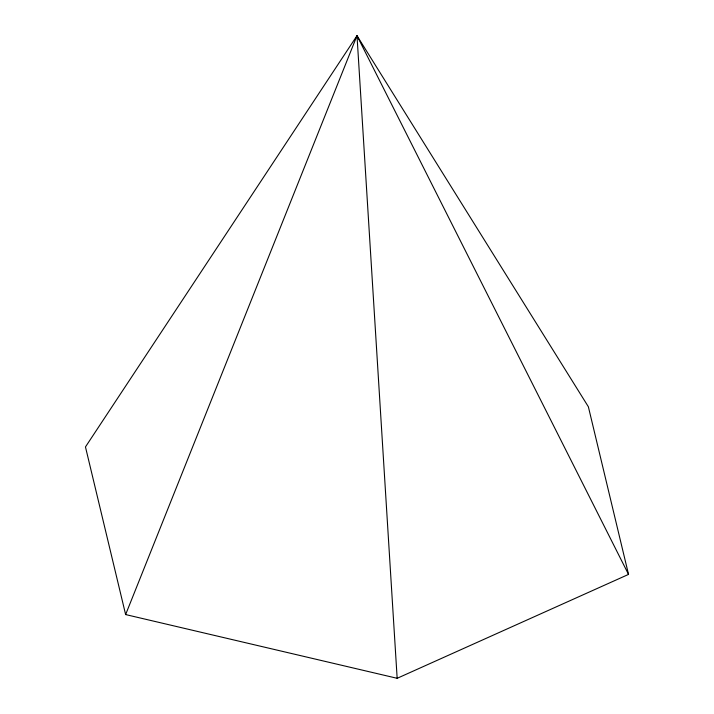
<?xml version="1.0" encoding="UTF-8"?>
<svg xmlns="http://www.w3.org/2000/svg" width="714" height="714" viewBox="0 0 714 714"><rect width="100%" height="100%" fill="white"/><g stroke="black" fill="none" stroke-linecap="round" stroke-linejoin="round"><path stroke-width="1.07" d="M125.628 614.567L357 35.7L588.372 406.766L628.534 574.404L397.162 678.3L125.628 614.567L85.466 446.928L357 35.7L628.534 574.404M357 35.7L397.162 678.3"/></g></svg>
